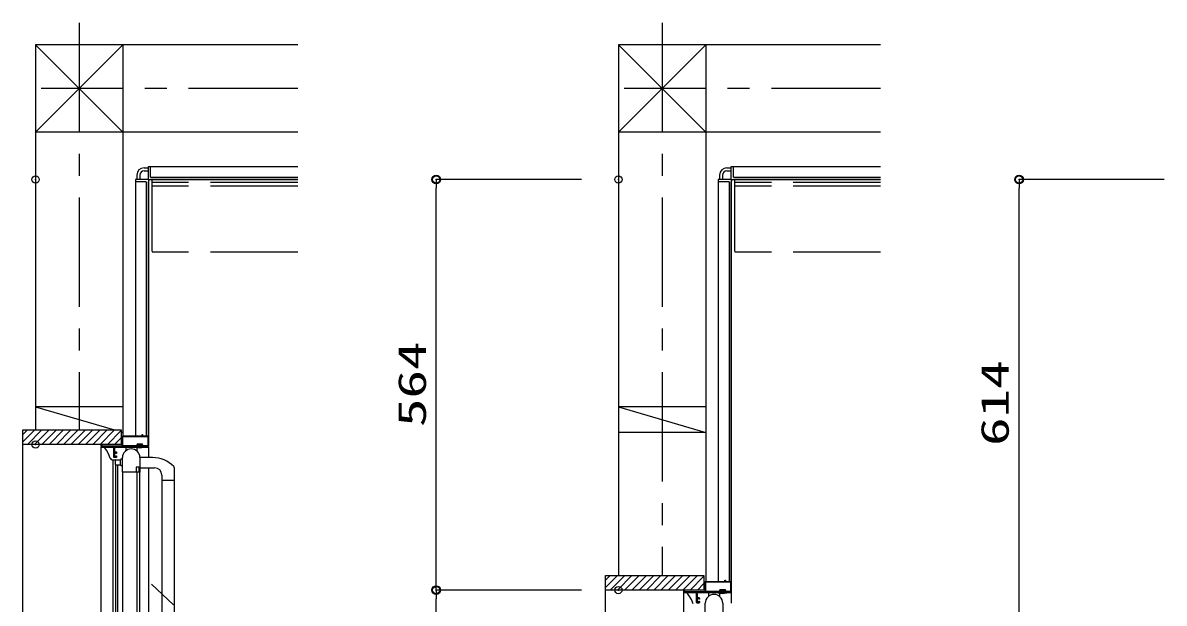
# Model space of a CAD drawing. Units: millimetres on the paper. Extents: x -305 to 305, y -152 to 152.
# Drawn here: x -220.8 to -142.5, y 36.7 to 76.6 of the extents above; entities that cross this region are included whole.
import ezdxf
from ezdxf.enums import TextEntityAlignment as Align

# ---------------------------------------------------------------- set-up
doc = ezdxf.new("R2010")
doc.units = ezdxf.units.MM
doc.header["$PDMODE"] = 32
doc.header["$PDSIZE"] = 0.5
for name, pattern in [('DASHED', [7.5, 6, -1.5]), ('USER1', [12, 7.5, -1.5, 1.5, -1.5]), ('USER2', [15, 7.5, -1.5, 1.5, -1.5, 1.5, -1.5])]:
    doc.linetypes.add(name, pattern=pattern)
for name, color, linetype, lineweight in [('0-0_0', 7, 'Continuous', 25), ('0-1_VIEW0001', 7, 'Continuous', 25), ('0-2_DEFPOINTS', 7, 'Continuous', 25)]:
    doc.layers.add(name, color=color, linetype=linetype, lineweight=lineweight)
doc.styles.add('ＭＳ ゴシック', font='')
doc.styles.get('ＭＳ ゴシック').set_extended_font_data('MS Gothic')

# ---------------------------------------------------------------- blocks, each defined once
blk = doc.blocks.new('_ORIGIN')
at = {"layer": '0-0_0'}
blk.add_line((0, 0), (-1, 0), dxfattribs=at)
blk.add_circle((0, 0), 0.5, dxfattribs=at)

msp = doc.modelspace()

# ---------------------------------------------------------------- linework, layer by layer
at = {"layer": '0-0_0'}
for p, q in [((-182.473, 65.841), (-192.433, 65.841)), ((-142.473, 65.841), (-152.433, 65.841)), ((-192.433, 38.241), (-192.433, 65.241)), ((-152.433, 35.741), (-152.433, 65.241)), ((-182.473, 37.641), (-192.433, 37.641)), ((-182.473, 37.641), (-192.433, 37.641)), ((-192.433, -0.359), (-192.433, 37.041))]:
    msp.add_line(p, q, dxfattribs=at)
at = {"layer": '0-1_VIEW0001', "linetype": 'USER1'}
for p, q in [((-216.935, 76.604), (-216.935, 48.64)), ((-176.935, 76.604), (-176.935, 38.64)), ((-201.935, 72.092), (-219.543, 72.092)), ((-161.935, 72.092), (-179.543, 72.092))]:
    msp.add_line(p, q, dxfattribs=at)
at = {"layer": '0-1_VIEW0001'}
for p, q in [((-213.935, 75.093), (-219.935, 69.092)), ((-219.935, 75.092), (-219.935, 48.64)), ((-213.935, 69.092), (-219.934, 75.092)), ((-201.935, 75.092), (-219.934, 75.092)), ((-213.935, 75.093), (-213.935, 48.24)), ((-173.935, 75.093), (-179.935, 69.092)), ((-179.935, 75.092), (-179.935, 38.64)), ((-173.935, 69.092), (-179.934, 75.092)), ((-161.935, 75.092), (-179.934, 75.092)), ((-173.935, 75.093), (-173.935, 38.24)), ((-201.935, 69.092), (-219.935, 69.092)), ((-161.935, 69.092), (-179.935, 69.092)), ((-212.485, 66.641), (-212.185, 66.641)), ((-212.185, 66.741), (-201.935, 66.741)), ((-212.185, 65.866), (-212.185, 66.741)), ((-212.035, 65.991), (-212.035, 66.741)), ((-172.485, 66.641), (-172.185, 66.641)), ((-172.185, 66.741), (-161.935, 66.741)), ((-172.185, 65.866), (-172.185, 66.741)), ((-172.035, 65.991), (-172.035, 66.741)), ((-213.085, 65.841), (-213.085, 48.24)), ((-212.21, 65.841), (-213.085, 65.841)), ((-212.985, 66.141), (-212.985, 65.841)), ((-212.785, 66.141), (-212.785, 65.841)), ((-212.485, 66.441), (-212.185, 66.441)), ((-212.185, 65.816), (-212.185, 48.198)), ((-212.16, 65.841), (-201.935, 65.841)), ((-201.935, 65.841), (-212.036, 65.841)), ((-212.035, 65.991), (-201.935, 65.991)), ((-173.085, 65.841), (-173.085, 38.24)), ((-172.21, 65.841), (-173.085, 65.841)), ((-172.985, 66.141), (-172.985, 65.841)), ((-172.785, 66.141), (-172.785, 65.841)), ((-172.485, 66.441), (-172.185, 66.441)), ((-172.185, 65.816), (-172.185, 38.198)), ((-172.16, 65.841), (-161.935, 65.841)), ((-161.935, 65.841), (-172.036, 65.841)), ((-172.035, 65.991), (-161.935, 65.991)), ((-212.335, 65.691), (-213.085, 65.691)), ((-212.335, 65.691), (-212.335, 48.24)), ((-212.185, 48.198), (-212.185, 65.691)), ((-172.335, 65.691), (-173.085, 65.691)), ((-172.335, 65.691), (-172.335, 38.24)), ((-172.185, 38.198), (-172.185, 65.691)), ((-219.936, 50.218), (-214.527, 48.64)), ((-213.935, 50.217), (-219.935, 50.217)), ((-179.936, 50.218), (-173.936, 48.468)), ((-173.935, 50.217), (-179.935, 50.217)), ((-220.809, 47.825), (-219.993, 48.64)), ((-220.809, 8.041), (-220.809, 48.64)), ((-220.809, 48.64), (-214.059, 48.64)), ((-220.809, 48.32), (-220.488, 48.64)), ((-220.499, 47.64), (-219.499, 48.64)), ((-220.004, 47.64), (-219.004, 48.64)), ((-219.509, 47.64), (-218.509, 48.64)), ((-219.009, 47.64), (-218.009, 48.64)), ((-218.509, 47.64), (-217.509, 48.64)), ((-218.009, 47.64), (-217.009, 48.64)), ((-217.509, 47.64), (-216.509, 48.64)), ((-217.009, 47.64), (-216.009, 48.64)), ((-216.509, 47.64), (-215.509, 48.64)), ((-216.008, 47.64), (-215.009, 48.64)), ((-215.508, 47.64), (-214.509, 48.64)), ((-215.008, 47.64), (-214.059, 48.59)), ((-214.059, 48.64), (-214.059, 47.64)), ((-214.508, 47.64), (-214.059, 48.09)), ((-214.059, 48.504), (-213.936, 48.468)), ((-213.935, 48.467), (-214.059, 48.467)), ((-213.984, 47.555), (-213.984, 48.19)), ((-213.939, 47.555), (-213.939, 48.18)), ((-213.934, 48.24), (-212.639, 48.24)), ((-213.924, 48.195), (-212.244, 48.195)), ((-212.624, 48.255), (-212.624, 48.305)), ((-212.614, 48.315), (-212.594, 48.315)), ((-212.584, 48.305), (-212.584, 48.255)), ((-212.569, 48.24), (-212.234, 48.24)), ((-212.229, 48.18), (-212.229, 47.555)), ((-212.184, 48.19), (-212.184, 47.515)), ((-173.935, 48.467), (-179.935, 48.467)), ((-214.059, 47.641), (-220.809, 47.641)), ((-215.434, 47.505), (-215.434, 47.625)), ((-215.419, 47.64), (-215.399, 47.64)), ((-214.584, 47.49), (-215.419, 47.49)), ((-215.384, 47.625), (-215.384, 47.555)), ((-215.369, 47.54), (-213.999, 47.54)), ((-215.181, 47.44), (-215.183, 47.44)), ((-214.569, 47.44), (-215.181, 47.44)), ((-214.569, 46.79), (-214.569, 47.475)), ((-214.519, 47.475), (-214.519, 47.155)), ((-214.519, 47.08), (-214.519, 46.81)), ((-212.209, 47.49), (-214.504, 47.49)), ((-214.504, 47.14), (-214.419, 47.14)), ((-214.434, 47.095), (-214.504, 47.095)), ((-214.419, 47.035), (-214.419, 47.08)), ((-214.384, 47.02), (-214.404, 47.02)), ((-214.369, 47.09), (-214.369, 47.035)), ((-212.244, 47.54), (-213.924, 47.54)), ((-213.744, 47.415), (-213.744, 47.208)), ((-213.084, 47.49), (-213.084, 47.47)), ((-213.001, 47.505), (-213.001, 47.524)), ((-212.994, 47.415), (-212.994, 47.208)), ((-212.959, 47.69), (-212.609, 47.69)), ((-212.609, 47.64), (-212.959, 47.64)), ((-212.609, 47.69), (-212.609, 47.64)), ((-212.609, 47.64), (-212.549, 47.561)), ((-212.566, 47.505), (-212.566, 47.524)), ((-212.484, 47.49), (-212.484, 47.47)), ((-214.812, 46.698), (-214.811, 46.699)), ((-214.672, 46.59), (-214.094, 46.59)), ((-214.611, 25.772), (-214.611, 46.59)), ((-214.419, 46.74), (-214.519, 46.74)), ((-214.504, 46.795), (-214.434, 46.795)), ((-214.469, 46.54), (-214.469, 46.29)), ((-214.434, 25.996), (-214.434, 46.24)), ((-214.419, 46.81), (-214.419, 46.855)), ((-214.419, 46.24), (-214.094, 46.24)), ((-214.404, 46.87), (-214.384, 46.87)), ((-214.369, 46.855), (-214.369, 46.79)), ((-214.294, 26.166), (-214.294, 46.24)), ((-214.094, 46.24), (-214.094, 46.59)), ((-213.969, 46.64), (-214.044, 46.64)), ((-213.969, 45.75), (-213.969, 46.74)), ((-212.769, 46.74), (-212.769, 45.755)), ((-211.916, 46.739), (-212.769, 46.739)), ((-214.044, 46.19), (-213.969, 46.19)), ((-213.017, 45.74), (-213.959, 45.74)), ((-213.034, 46.04), (-213.034, 45.815)), ((-212.996, 45.761), (-213.004, 45.747)), ((-212.994, 45.775), (-212.994, 45.769)), ((-212.994, 45.74), (-212.994, 30.09)), ((-212.859, 46.09), (-212.984, 46.09)), ((-212.834, 45.769), (-212.834, 46.065)), ((-212.823, 45.747), (-212.832, 45.761)), ((-212.784, 45.74), (-212.81, 45.74)), ((-212.784, 30.09), (-212.784, 45.74)), ((-212.769, 46.039), (-211.769, 46.039)), ((-212.184, 46.04), (-212.184, 29.79)), ((-211.269, 45.539), (-211.269, 30.289)), ((-210.419, 46.049), (-210.419, 29.781)), ((-211.269, 45.189), (-210.419, 45.189)), ((-180.809, 37.825), (-179.993, 38.64)), ((-180.809, -1.959), (-180.809, 38.64)), ((-180.809, 38.64), (-174.059, 38.64)), ((-180.809, 38.32), (-180.488, 38.64)), ((-180.499, 37.64), (-179.499, 38.64)), ((-180.004, 37.64), (-179.004, 38.64)), ((-179.509, 37.64), (-178.509, 38.64)), ((-179.009, 37.64), (-178.009, 38.64)), ((-178.509, 37.64), (-177.509, 38.64)), ((-178.009, 37.64), (-177.009, 38.64)), ((-177.509, 37.64), (-176.509, 38.64)), ((-177.009, 37.64), (-176.009, 38.64)), ((-176.509, 37.64), (-175.509, 38.64)), ((-176.008, 37.64), (-175.009, 38.64)), ((-175.508, 37.64), (-174.509, 38.64)), ((-175.008, 37.64), (-174.059, 38.59)), ((-174.059, 38.64), (-174.059, 37.64)), ((-174.059, 37.641), (-180.809, 37.641)), ((-175.434, 37.505), (-175.434, 37.625)), ((-175.419, 37.64), (-175.399, 37.64)), ((-175.384, 37.625), (-175.384, 37.555)), ((-174.508, 37.64), (-174.059, 38.09)), ((-173.984, 37.555), (-173.984, 38.19)), ((-173.939, 37.555), (-173.939, 38.18)), ((-173.934, 38.24), (-172.639, 38.24)), ((-173.924, 38.195), (-172.244, 38.195)), ((-172.959, 37.69), (-172.609, 37.69)), ((-172.609, 37.64), (-172.959, 37.64)), ((-172.624, 38.255), (-172.624, 38.305)), ((-172.614, 38.315), (-172.594, 38.315)), ((-172.609, 37.69), (-172.609, 37.64)), ((-172.609, 37.64), (-172.549, 37.561)), ((-172.584, 38.305), (-172.584, 38.255)), ((-172.569, 38.24), (-172.234, 38.24)), ((-172.229, 38.18), (-172.229, 37.555)), ((-172.184, 38.19), (-172.184, 37.515)), ((-174.584, 37.49), (-175.419, 37.49)), ((-175.369, 37.54), (-173.999, 37.54)), ((-175.181, 37.44), (-175.183, 37.44)), ((-174.569, 37.44), (-175.181, 37.44)), ((-174.569, 36.79), (-174.569, 37.475)), ((-174.519, 37.475), (-174.519, 37.155)), ((-174.519, 37.08), (-174.519, 36.81)), ((-172.209, 37.49), (-174.504, 37.49)), ((-174.504, 37.14), (-174.419, 37.14)), ((-174.434, 37.095), (-174.504, 37.095)), ((-174.419, 37.035), (-174.419, 37.08)), ((-174.419, 36.81), (-174.419, 36.855)), ((-174.384, 37.02), (-174.404, 37.02)), ((-174.404, 36.87), (-174.384, 36.87)), ((-174.369, 37.09), (-174.369, 37.035)), ((-174.369, 36.855), (-174.369, 36.79)), ((-172.244, 37.54), (-173.924, 37.54)), ((-173.744, 37.415), (-173.744, 37.208)), ((-173.084, 37.49), (-173.084, 37.47)), ((-173.001, 37.505), (-173.001, 37.524)), ((-172.994, 37.415), (-172.994, 37.208)), ((-172.566, 37.505), (-172.566, 37.524)), ((-172.484, 37.49), (-172.484, 37.47)), ((-174.419, 36.74), (-174.519, 36.74)), ((-174.504, 36.795), (-174.434, 36.795)), ((-173.969, 35.75), (-173.969, 36.74)), ((-172.769, 36.74), (-172.769, 35.755))]:
    msp.add_line(p, q, dxfattribs=at)
at = {"layer": '0-1_VIEW0001', "color": 191, "linetype": 'DASHED'}
for p, q in [((-201.935, 65.841), (-211.935, 65.841)), ((-211.935, 60.891), (-211.935, 65.841)), ((-161.935, 65.841), (-171.935, 65.841)), ((-171.935, 60.891), (-171.935, 65.841)), ((-201.935, 65.641), (-211.935, 65.641)), ((-161.935, 65.641), (-171.935, 65.641)), ((-201.935, 60.841), (-211.935, 60.841)), ((-161.935, 60.841), (-171.935, 60.841))]:
    msp.add_line(p, q, dxfattribs=at)
at = {"layer": '0-1_VIEW0001', "linetype": 'USER2'}
msp.add_line((-199.497, 26.394), (-211.984, 38.049), dxfattribs=at)
at = {"layer": '0-1_VIEW0001', "color": 191, "linetype": 'DASHED'}
for points in [[(-201.935, 65.391), (-211.935, 65.391), (-211.935, 65.641)], [(-161.935, 65.391), (-171.935, 65.391), (-171.935, 65.641)]]:
    msp.add_lwpolyline(points, dxfattribs=at)
at = {"layer": '0-1_VIEW0001'}
for points in [[(-213.984, 48.19), (-213.969, 48.225), (-213.934, 48.24)], [(-213.939, 48.18), (-213.934, 48.19), (-213.924, 48.195)], [(-212.639, 48.24), (-212.628, 48.244), (-212.624, 48.255)], [(-212.624, 48.305), (-212.621, 48.312), (-212.614, 48.315)], [(-212.594, 48.315), (-212.587, 48.312), (-212.584, 48.305)], [(-212.584, 48.255), (-212.579, 48.244), (-212.569, 48.24)], [(-212.244, 48.195), (-212.233, 48.19), (-212.229, 48.18)], [(-212.234, 48.24), (-212.198, 48.225), (-212.184, 48.19)], [(-215.434, 47.625), (-215.429, 47.635), (-215.419, 47.64)], [(-215.419, 47.49), (-215.429, 47.494), (-215.434, 47.505)], [(-215.434, 9.215), (-215.434, 47.465), (-212.184, 47.465), (-212.184, 46.74)], [(-215.399, 47.64), (-215.388, 47.635), (-215.384, 47.625)], [(-215.384, 47.555), (-215.379, 47.544), (-215.369, 47.54)], [(-215.181, 47.416), (-215.182, 47.416), (-215.183, 47.417), (-215.19, 47.425), (-215.193, 47.43), (-215.193, 47.433), (-215.192, 47.436), (-215.19, 47.437), (-215.187, 47.439), (-215.183, 47.44)], [(-214.811, 46.699), (-214.918, 46.988), (-215.064, 47.256), (-215.181, 47.416)], [(-214.569, 47.475), (-214.573, 47.485), (-214.584, 47.49)], [(-214.504, 47.49), (-214.514, 47.485), (-214.519, 47.475)], [(-214.519, 47.155), (-214.514, 47.144), (-214.504, 47.14)], [(-214.504, 47.095), (-214.514, 47.09), (-214.519, 47.08)], [(-214.419, 47.08), (-214.423, 47.09), (-214.434, 47.095)], [(-214.419, 47.14), (-214.383, 47.125), (-214.369, 47.09)], [(-214.404, 47.02), (-214.414, 47.024), (-214.419, 47.035)], [(-214.369, 47.035), (-214.373, 47.024), (-214.384, 47.02)], [(-213.999, 47.54), (-213.988, 47.544), (-213.984, 47.555)], [(-213.924, 47.54), (-213.934, 47.544), (-213.939, 47.555)], [(-212.959, 47.69), (-212.959, 47.64), (-213.018, 47.561)], [(-212.229, 47.555), (-212.233, 47.544), (-212.244, 47.54)], [(-212.184, 47.515), (-212.191, 47.497), (-212.209, 47.49)], [(-214.811, 46.699), (-214.808, 46.689), (-214.8, 46.673)], [(-214.519, 46.74), (-214.554, 46.754), (-214.569, 46.79)], [(-214.519, 46.81), (-214.514, 46.799), (-214.504, 46.795)], [(-214.434, 46.795), (-214.423, 46.799), (-214.419, 46.81)], [(-214.419, 46.855), (-214.414, 46.865), (-214.404, 46.87)], [(-214.369, 46.79), (-214.383, 46.754), (-214.419, 46.74)], [(-214.384, 46.87), (-214.373, 46.865), (-214.369, 46.855)], [(-213.959, 45.74), (-213.966, 45.743), (-213.969, 45.75)], [(-212.784, 45.74), (-213.969, 45.74), (-213.969, 28.55)], [(-212.984, 46.09), (-213.019, 46.075), (-213.034, 46.04)], [(-213.034, 45.815), (-213.027, 45.797), (-213.009, 45.79), (-212.998, 45.785), (-212.994, 45.775)], [(-213.004, 45.747), (-213.01, 45.742), (-213.017, 45.74)], [(-212.994, 45.769), (-212.994, 45.765), (-212.996, 45.761)], [(-212.834, 46.065), (-212.841, 46.083), (-212.859, 46.09)], [(-212.832, 45.761), (-212.833, 45.765), (-212.834, 45.769)], [(-212.81, 45.74), (-212.818, 45.742), (-212.823, 45.747)], [(-212.769, 45.755), (-212.773, 45.744), (-212.784, 45.74)], [(-175.434, 37.625), (-175.429, 37.635), (-175.419, 37.64)], [(-175.399, 37.64), (-175.388, 37.635), (-175.384, 37.625)], [(-173.984, 38.19), (-173.969, 38.225), (-173.934, 38.24)], [(-173.939, 38.18), (-173.934, 38.19), (-173.924, 38.195)], [(-172.959, 37.69), (-172.959, 37.64), (-173.018, 37.561)], [(-172.639, 38.24), (-172.628, 38.244), (-172.624, 38.255)], [(-172.624, 38.305), (-172.621, 38.312), (-172.614, 38.315)], [(-172.594, 38.315), (-172.587, 38.312), (-172.584, 38.305)], [(-172.584, 38.255), (-172.579, 38.244), (-172.569, 38.24)], [(-172.244, 38.195), (-172.233, 38.19), (-172.229, 38.18)], [(-172.234, 38.24), (-172.198, 38.225), (-172.184, 38.19)], [(-175.419, 37.49), (-175.429, 37.494), (-175.434, 37.505)], [(-175.434, -0.785), (-175.434, 37.465), (-172.184, 37.465), (-172.184, 36.74)], [(-175.384, 37.555), (-175.379, 37.544), (-175.369, 37.54)], [(-175.181, 37.416), (-175.182, 37.416), (-175.183, 37.417), (-175.19, 37.425), (-175.193, 37.43), (-175.193, 37.433), (-175.192, 37.436), (-175.19, 37.437), (-175.187, 37.439), (-175.183, 37.44)], [(-174.811, 36.699), (-174.918, 36.988), (-175.064, 37.256), (-175.181, 37.416)], [(-174.569, 37.475), (-174.573, 37.485), (-174.584, 37.49)], [(-174.504, 37.49), (-174.514, 37.485), (-174.519, 37.475)], [(-174.519, 37.155), (-174.514, 37.144), (-174.504, 37.14)], [(-174.504, 37.095), (-174.514, 37.09), (-174.519, 37.08)], [(-174.419, 37.08), (-174.423, 37.09), (-174.434, 37.095)], [(-174.419, 37.14), (-174.383, 37.125), (-174.369, 37.09)], [(-174.404, 37.02), (-174.414, 37.024), (-174.419, 37.035)], [(-174.419, 36.855), (-174.414, 36.865), (-174.404, 36.87)], [(-174.369, 37.035), (-174.373, 37.024), (-174.384, 37.02)], [(-174.384, 36.87), (-174.373, 36.865), (-174.369, 36.855)], [(-173.999, 37.54), (-173.988, 37.544), (-173.984, 37.555)], [(-173.924, 37.54), (-173.934, 37.544), (-173.939, 37.555)], [(-172.229, 37.555), (-172.233, 37.544), (-172.244, 37.54)], [(-172.184, 37.515), (-172.191, 37.497), (-172.209, 37.49)], [(-174.519, 36.74), (-174.554, 36.754), (-174.569, 36.79)], [(-174.519, 36.81), (-174.514, 36.799), (-174.504, 36.795)], [(-174.434, 36.795), (-174.423, 36.799), (-174.419, 36.81)], [(-174.369, 36.79), (-174.383, 36.754), (-174.419, 36.74)]]:
    msp.add_lwpolyline(points, dxfattribs=at)
for centre, radius, start, end in [((-212.485, 66.141), 0.5, 90, 180), ((-172.485, 66.141), 0.5, 90, 180), ((-212.485, 66.141), 0.3, 90, 180), ((-212.21, 65.816), 0.025, 0, 90), ((-212.16, 65.866), 0.025, 180, 270), ((-212.035, 65.691), 0.15, 90, 180), ((-172.485, 66.141), 0.3, 90, 180), ((-172.21, 65.816), 0.025, 0, 90), ((-172.16, 65.866), 0.025, 180, 270), ((-172.035, 65.691), 0.15, 90, 180), ((-213.369, 46.74), 0.6, 0, 180), ((-213.694, 47.415), 0.05, 90, 180), ((-213.059, 47.47), 0.025, 180, 257.57603), ((-212.784, 48.718), 1.303, 257.57603, 282.42397), ((-213.006, 47.552), 0.015, 142.83915, 250.52878), ((-213.016, 47.505), 0.015, 270, 0), ((-213.016, 47.524), 0.015, 0, 70.52878), ((-213.044, 47.415), 0.05, 0, 20.55343), ((-212.551, 47.524), 0.015, 109.47122, 180), ((-212.551, 47.505), 0.015, 180, 270), ((-212.561, 47.552), 0.015, 289.47122, 37.16085), ((-212.509, 47.47), 0.025, 282.42397, 0), ((-214.668, 46.737), 0.147, 205.78693, 271.53736), ((-214.419, 46.54), 0.05, 90, 180), ((-214.419, 46.29), 0.05, 180, 270), ((-214.044, 46.59), 0.05, 90, 180), ((-214.044, 46.24), 0.05, 180, 270), ((-211.916, 44.689), 2.05, 44.22013, 90), ((-211.769, 45.539), 0.5, 0, 90), ((-210.519, 46.049), 0.1, 0, 44.22013), ((-173.369, 36.74), 0.6, 0, 180), ((-173.694, 37.415), 0.05, 90, 180), ((-173.059, 37.47), 0.025, 180, 257.57603), ((-172.784, 38.718), 1.303, 257.57603, 282.42397), ((-173.006, 37.552), 0.015, 142.83915, 250.52878), ((-173.016, 37.505), 0.015, 270, 0), ((-173.016, 37.524), 0.015, 0, 70.52878), ((-173.044, 37.415), 0.05, 0, 20.55343), ((-172.551, 37.524), 0.015, 109.47122, 180), ((-172.551, 37.505), 0.015, 180, 270), ((-172.561, 37.552), 0.015, 289.47122, 37.16085), ((-172.509, 37.47), 0.025, 282.42397, 0)]:
    msp.add_arc(centre, radius, start, end, dxfattribs=at)
at = {"layer": '0-2_DEFPOINTS'}
for p in [(-219.933, 65.841), (-192.434, 65.841), (-179.933, 65.841), (-152.434, 65.841), (-219.933, 47.641), (-192.434, 37.641), (-179.933, 37.641)]:
    msp.add_point(p, dxfattribs=at)

# ---------------------------------------------------------------- block references
at = {"layer": '0-0_0', "xscale": 0.6, "yscale": 0.6}
for p, rotation in [((-192.433, 65.841), 90), ((-152.433, 65.841), 90), ((-192.433, 37.641), 270), ((-192.433, 37.641), 90)]:
    msp.add_blockref('_ORIGIN', p, dxfattribs=dict(at, rotation=rotation))

# ---------------------------------------------------------------- texts
at = {"layer": '0-0_0', "style": 'ＭＳ ゴシック', "width": 1.5}
for s, p in [('564', (-192.563, 48.837)), ('614', (-152.563, 47.539))]:
    msp.add_text(s, height=1.921, rotation=90, dxfattribs=at).set_placement(p, align=Align.BOTTOM_LEFT)

doc.saveas('drawing.dxf')
